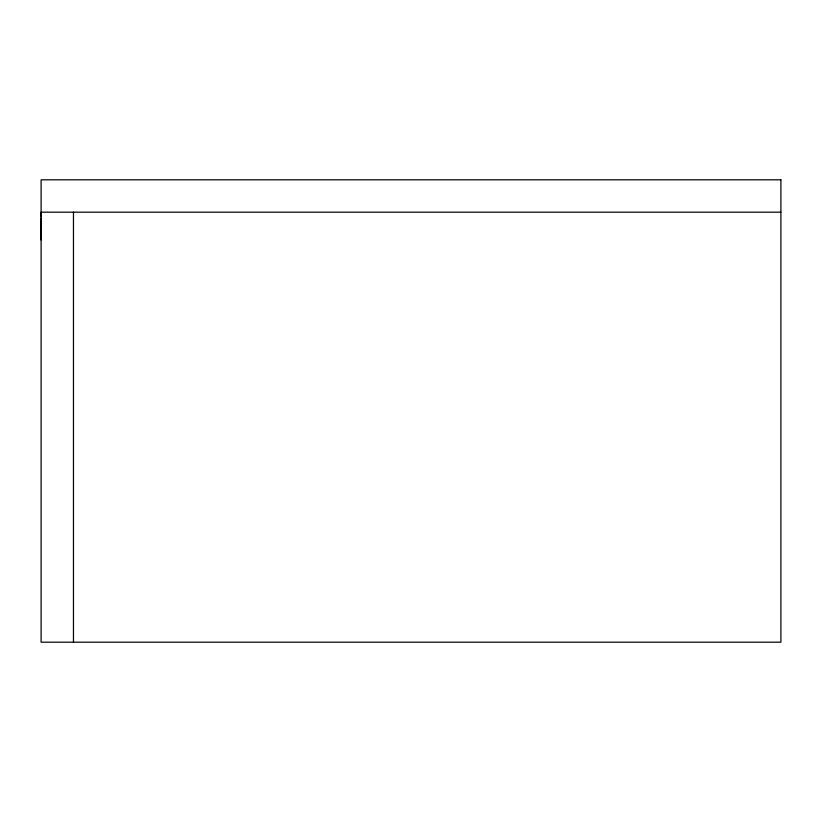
<?xml version="1.0" encoding="UTF-8"?>
<svg xmlns="http://www.w3.org/2000/svg" width="822" height="822" viewBox="0 0 822 822"><rect width="100%" height="100%" fill="white"/><g stroke="black" fill="none" stroke-linecap="round" stroke-linejoin="round"><path stroke-width="1.23" d="M41.1 239.921L41.1 217.984M41.1 216.648L41.1 212.179L780.9 212.179M73.466 212.179L73.466 642.188M780.9 179.812L41.1 179.812L41.1 642.188L780.9 642.188L780.9 179.812"/></g></svg>
